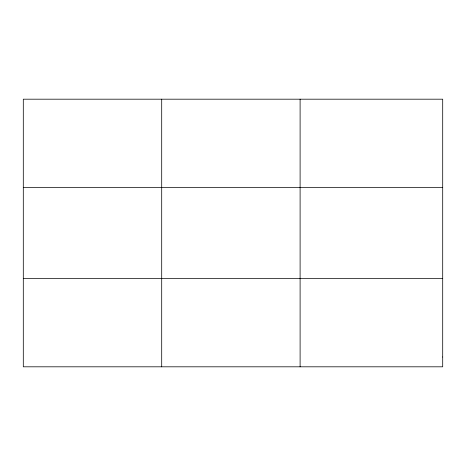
<?xml version="1.0" encoding="UTF-8"?>
<svg xmlns="http://www.w3.org/2000/svg" width="466" height="466" viewBox="0 0 466 466"><rect width="100%" height="100%" fill="white"/><g stroke="black" fill="none" stroke-linecap="round" stroke-linejoin="round"><path stroke-width="0.7" d="M161.702 99.188L161.702 366.812M300.104 99.188L300.104 366.812M23.3 187.507L442.7 187.507M23.3 278.493L442.7 278.493M442.7 356.997L442.7 366.812L23.3 366.812L23.3 99.188L442.7 99.188L442.7 356.997"/></g></svg>
